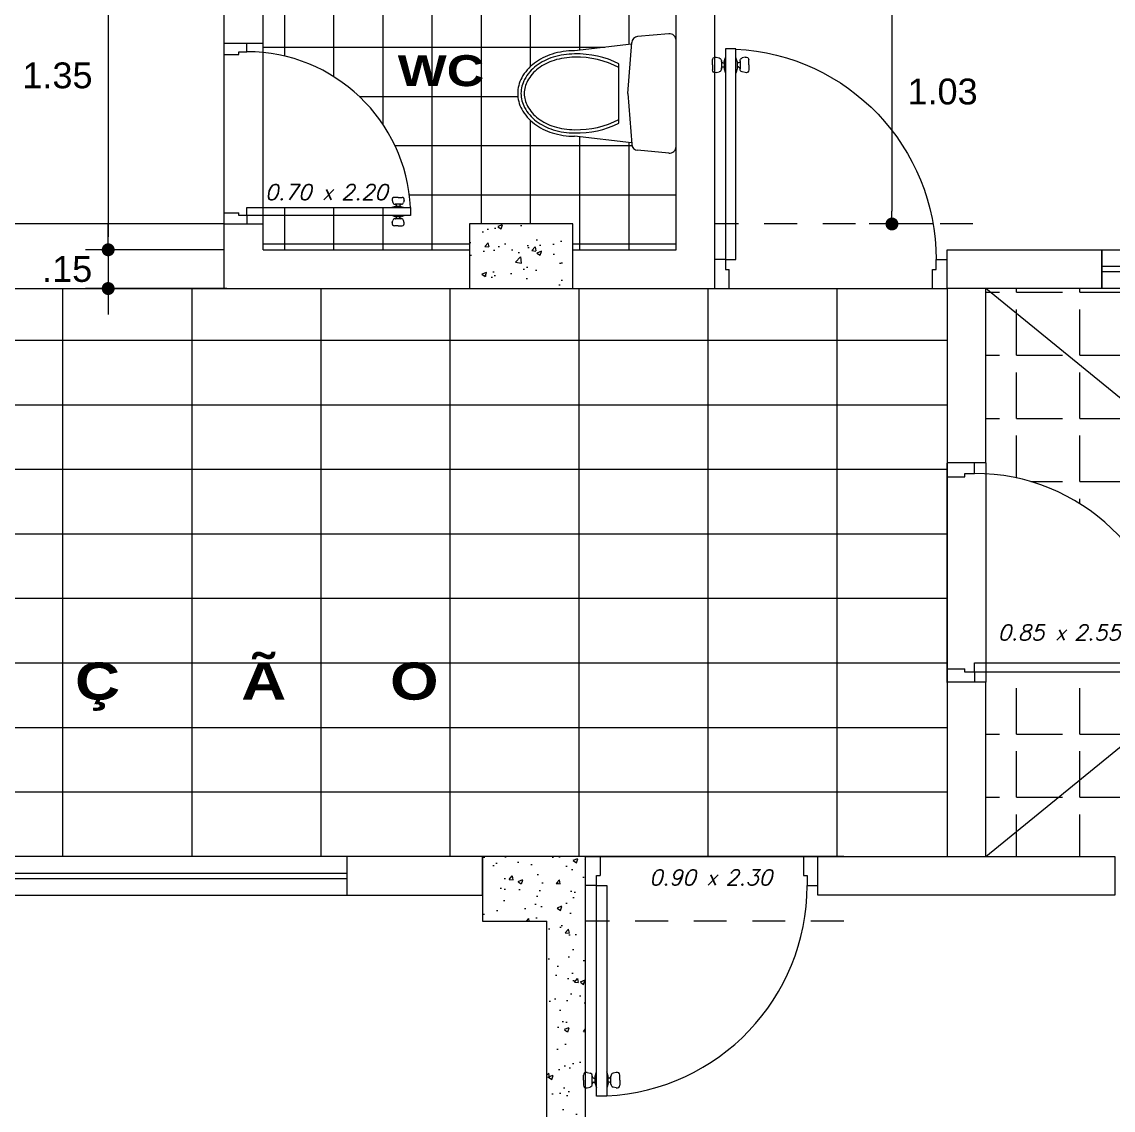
# Model space of a CAD drawing. Header units: millimetres. Extents: x 2178 to 2304, y 1220 to 1359.
# Drawn here: x 2216.41 to 2220.638, y 1287.039 to 1291.255 of the extents above; entities that cross this region are included whole.
import ezdxf
from ezdxf.enums import TextEntityAlignment as Align

# ---------------------------------------------------------------- set-up
doc = ezdxf.new("R2010")
doc.units = ezdxf.units.MM
doc.linetypes.add('HIDDEN', pattern=[9.524999999999999, 6.35, -3.175])
doc.layers.get('0').update_dxf_attribs({"lineweight": 0})
for name, color, linetype, lineweight in [('carpinteria', 12, 'Continuous', 5), ('Mobiliario', 52, 'Continuous', 5), ('PLUMA 7', 10, 'Continuous', 0), ('PROY', 13, 'HIDDEN', 13), ('TEXTO', 5, 'Continuous', 18), ('TEXTOS', 42, 'Continuous', 13)]:
    doc.layers.add(name, color=color, linetype=linetype, lineweight=lineweight)
doc.layers.add('pisos....', color=7, linetype='Continuous', lineweight=5, true_color=0x7c7f7e)
doc.styles.add('ARIAL', font='arial.ttf')
doc.styles.add('ARIAL-N', font='arialbd.ttf')
doc.styles.add('SIMPLEX', font='simplex.shx', dxfattribs={"width": 1.2, "oblique": 15})
doc.dimstyles.new('RPM 50', dxfattribs={"dimtxt": 0.1, "dimasz": 0.05, "dimexe": 0.08849999999999973, "dimexo": 0.1535, "dimgap": 0.07099999999999997, "dimtad": 2, "dimtih": 1, "dimtoh": 1, "dimzin": 4, "dimdsep": 46, "dimtxsty": 'ARIAL', "dimblk": 'DOT', "dimcen": 0.4, "dimdle": 0.25, "dimclrd": 8, "dimclre": 8, "dimclrt": 9, "dimadec": 0, "dimazin": 0, "dimtfac": 1, "dimtix": 1, "dimtmove": 0, "dimatfit": 3, "dimldrblk": 'DOT', "dimfxl": 0.5, "dimfxlon": 1, "dimlwd": 0, "dimlwe": 0, "dimarcsym": 0})
pattern_1 = [(49.99999999999999, (1020.136031399712, -473.2546719146419), (0.182184668996004, -0.01593908553890309), [0.01905, -0.20955]), (355, (1020.136031399712, -473.2546719146419), (-0.03524342142496934, 0.1910568452390352), [0.01524, -0.16764058417]), (100.4514447, (1020.151213406712, -473.256000168142), (0.1469412470903533, 0.1751177519121951), [0.01619000879999999, -0.1780902445999999]), (46.18420000000001, (1020.136031399712, -473.2038719146419), (0.2710790408921299, -0.04204232793272715), [0.028575, -0.314325]), (96.63555760999992, (1020.158621299712, -473.207375414642), (0.237404134051503, 0.2474261245977215), [0.02428502314, -0.26713560816]), (351.1841511700001, (1020.136031399712, -473.2038719146419), (0.237404134064977, 0.2474261245855326), [0.02285996707, -0.25145973192]), (21, (1020.161431399712, -473.2165719146419), (0.1516143912691325, -0.1022651981870876), [0.01905, -0.20955]), (326.0000000000001, (1020.161431399712, -473.2165719146419), (0.06180202834764707, 0.1841879661223193), [0.01524, -0.16764]), (71.45144499999999, (1020.174065932312, -473.2250940145418), (0.2134164192787162, 0.08192276888590524), [0.0161900088, -0.1780899376]), (37.50000000000001, (1020.136031399712, -473.2546719146419), (0.003088603250591816, 0.0845550388731531), [0, -0.165608, 0, -0.17018, 0, -0.168275]), (7.499999999999999, (1020.136031399712, -473.2546719146419), (0.06681966251030574, 0.1001805748181195), [0, -0.09702799999999999, 0, -0.161798, 0, -0.06413500000000001]), (327.5, (1020.079389399712, -473.2546719146419), (0.1355905951668714, -0.005728743992673458), [0, -0.0635, 0, -0.19812, 0, -0.26289]), (317.5, (1020.053989399712, -473.2546719146419), (0.148129181386018, 0.02542649103333302), [0, -0.08255, 0, -0.131572, 0, -0.18669])]
pattern_2 = [(0, (1020.136031399712, -446.543280046797), (0, 0.244475), [0.1778, -0.06667500000000001]), (90, (1020.136031399712, -446.543280046797), (-0.244475, 1.496928191753629e-17), [0.1778, -0.06667500000000001])]

# ---------------------------------------------------------------- blocks, each defined once
blk = doc.blocks.new('puerta de 0.80')
for p, q in [((0, 0.7578726278069325), (0, 0.8078726278070008)), ((0, 0.05787262780700075), (0, 0.8078726278070008)), ((0.1000000000000227, 0.770372627806978), (0.1000000000000227, 0.8078726278070008)), ((0, 0.7578726278069325), (0.06500000000005457, 0.7578726278069325)), ((0.06500000000005457, 0.7578726278069325), (0.06500000000005457, 0.770372627806978)), ((0.06500000000005457, 0.770372627806978), (0.1000000000000227, 0.770372627806978)), ((0.743372223558481, 0.1131570363396577), (0.7462233707656196, 0.1025164101029077)), ((0.7699992280930701, 0.1257452267906274), (0.753031481821381, 0.1257452267906274)), ((0.7699992280930701, 0.1257452267906274), (0.7869669743646455, 0.1257452267906274)), ((0.7966262326275455, 0.1131570363396577), (0.7937750854204069, 0.1025164101029077)), ((0.1000000000000227, 0.08037262780703713), (0.8250000000000455, 0.08037262780703713)), ((0.1000000000000227, 0.04537262780695528), (0.1000000000000227, 0.08037262780703713)), ((0.7820575276252839, 0.09510460055400927), (0.7558826290285197, 0.09510460055400927)), ((0.7558826290285197, 0.09510460055400927), (0.7579409285608563, 0.09510460055400927)), ((0.7820575276252839, 0.08545825626470105), (0.7558826290285197, 0.08545825626470105)), ((0.762940928560738, 0.09010460055401381), (0.762940928560738, 0.08545825626470105)), ((0.7770575276252885, 0.09010460055401381), (0.7770575276252885, 0.08545825626470105)), ((0.7841158271576205, 0.09510460055400927), (0.7820575276252839, 0.09510460055400927)), ((0.8250000000000455, 0.08037262780703713), (0.8250000000000455, 0.04537262780695528)), ((0, 0.007872627806932542), (0, 0.05787262780700075)), ((0, 0.05787262780700075), (0.06500000000005457, 0.05787262780700075)), ((0.06500000000005457, 0.04537262780695528), (0.06500000000005457, 0.05787262780700075)), ((0.1000000000000227, 0.04537262780695528), (0.06500000000005457, 0.04537262780695528)), ((0.8250000000000455, 0.04537262780695528), (0.1000000000000227, 0.04537262780695528)), ((0.1000000000000227, 0.04537262780695528), (0.1000000000000227, 0.007872627806932542)), ((0.7820575276252839, 0.04028699934929136), (0.7558826290285197, 0.04028699934929136)), ((0.762940928560738, 0.0356406550599786), (0.762940928560738, 0.04028699934929136)), ((0.8250000000000455, 0.04537262780695528), (0.7720000000000482, 0.04537262780695528)), ((0.7770575276252885, 0.0356406550599786), (0.7770575276252885, 0.04028699934929136)), ((0.743372223558481, 0.01258821927433473), (0.7462233707656196, 0.02322884551108473)), ((0.7699992280930701, 2.882325134123676e-08), (0.753031481821381, 2.882325134123676e-08)), ((0.7820575276252839, 0.03064065505998315), (0.7558826290285197, 0.03064065505998315)), ((0.7558826290285197, 0.03064065505998315), (0.7579409285608563, 0.03064065505998315)), ((0.7699992280930701, 2.882325134123676e-08), (0.7869669743646455, 2.882325134123676e-08)), ((0.7841158271576205, 0.03064065505998315), (0.7820575276252839, 0.03064065505998315)), ((0.7966262326275455, 0.01258821927433473), (0.7937750854204069, 0.02322884551108473))]:
    blk.add_line(p, q)
at = {"linetype": 'Continuous', "lineweight": 0}
for p, q in [((0.7558826290285197, 0.08545825626470105), (0.7419099796773025, 0.08037262780692345)), ((0.7820575276252839, 0.08545825626470105), (0.796030176976501, 0.08037262780692345)), ((0.7558826290285197, 0.04028699934929136), (0.7419099796773025, 0.04537262780695528)), ((0.7820575276252839, 0.04028699934929136), (0.796030176976501, 0.04537262780695528))]:
    blk.add_line(p, q, dxfattribs=at)
for centre, radius, start, end in [((0.1000000000000227, 0.04537262780695528), 0.725, 2.767078666097358, 90), ((0.753031481821381, 0.1157452267906365), 0.01, 90, 195.0000000000087), ((0.7869669743646455, 0.1157452267906365), 0.01, 344.9999999999912, 90), ((0.7558826290285197, 0.1051046005540002), 0.01, 195.0000000001698, 270), ((0.7579409285607426, 0.09010460055401381), 0.005, 0, 90), ((0.7820575276252839, 0.09010460055401381), 0.005, 90, 180), ((0.7841158271575068, 0.1051046005540002), 0.01, 270, 344.9999999998302), ((0.753031481821381, 0.01000002882324225), 0.01, 164.9999999999913, 270), ((0.7558826290285197, 0.02064065505999224), 0.01, 90, 164.9999999998302), ((0.7579409285607426, 0.0356406550599786), 0.005, 270, 0), ((0.7820575276252839, 0.0356406550599786), 0.005, 180, 270), ((0.7841158271575068, 0.02064065505999224), 0.01, 15.00000000016984, 90), ((0.7869669743646455, 0.01000002882324225), 0.01, 270, 15.00000000000872)]:
    blk.add_arc(centre, radius, start, end)
blk = doc.blocks.new('A$C17BD6781')
at = {"layer": 'Mobiliario', "linetype": 'Continuous'}
for p, q in [((0.0470258381902795, 0.2024778968581415), (0.07702583819028064, 0.4624778968581325)), ((0.4970258381902681, 0.2024778968581415), (0.467025838190267, 0.4624778968581325)), ((0.1371245447934086, 0.2600000207519599), (0.406927131587139, 0.2600000207519599)), ((0.2720258381902738, 0.2200000207519395), (0.04046188830088226, 0.2019667219995256)), ((0.2720258381902738, 0.2200000207519395), (0.5035897880796654, 0.2019667219995256)), ((2.658856601556181e-08, 0.03271609313324575), (0.01291432294007677, 0.1747733529997788)), ((0.5440516497919816, 0.03271609313324575), (0.5311373534404709, 0.1747733529997788)), ((0.0298768227825974, 2.075196903206233e-08), (0.5141748535979502, 2.075196903206233e-08))]:
    blk.add_line(p, q, dxfattribs=at)
for points in [[(0.467025838190267, 0.4624778968581325, 0.07568148098942781), (0.4514763274974598, 0.564619449634364, 0.08594715031423093), (0.409911660521658, 0.6457161817953931, 0.1060218382171382), (0.3436150782673906, 0.7032144903049868, 0.1264657149685374), (0.2720258381902738, 0.7216159645624032, 0.1264657149685252), (0.2004365981131571, 0.7032144903049868, 0.1060218382171112), (0.1341400158588897, 0.6457161817953931, 0.08594715031425326), (0.09257534888308783, 0.564619449634364, 0.07568148098944026), (0.07702583819028064, 0.4624778968581325, 0.07568148098943636)], [(0.4520258381902806, 0.4624778968581325, 0.0756814809893859), (0.4371558434836231, 0.5601558482174767, 0.08594715031428633), (0.3979260275471859, 0.6366970575473658, 0.1060218382171535), (0.3363817185640983, 0.6900737708649274, 0.1264657149685132), (0.2720258381902738, 0.7066159645624168, 0.1264657149686313), (0.2076699578163925, 0.6900737708648705, 0.1060218382170392), (0.1461256488333618, 0.6366970575473658, 0.08594715031415015), (0.1068958328969813, 0.5601558482175903, 0.07568148098951734), (0.092025838190267, 0.4624778968581325, 0.07568148098951734)], [(0.4370258381902659, 0.4624778968581325, 0.07568148098938046), (0.422835359469758, 0.5556922468005894, 0.08594715031429338), (0.3859403945727138, 0.6276779332993385, 0.1060218382171472), (0.3291483588608344, 0.6769330514248111, 0.1264657149685263), (0.2720258381902738, 0.6916159645624305, 0.1264657149686292), (0.2149033175196564, 0.6769330514248111, 0.1060218382170225), (0.1581112818078338, 0.6276779332993385, 0.08594715031417827), (0.1212163169108464, 0.5556922468007031, 0.07568148098950629), (0.1070258381902818, 0.4624778968581325, 0.07568148098950629)]]:
    blk.add_lwpolyline(points, format="xyb", dxfattribs=at)
for centre, radius, start, end in [((0.5137349313203856, 0.4501454030077241), 0.4218893808016409, 178.3249151335759, 206.7885795011672), ((0.5137349313203856, 0.4501454030077241), 0.4068893808016409, 178.3249151335759, 207.8601275501853), ((0.03031674506016202, 0.4501454030077241), 0.4068893808016409, 332.1398724498131, 1.675084866424104), ((0.03031674506016202, 0.4501454030077241), 0.4218893808016409, 333.2114204988328, 1.675084866424104), ((0.04279111913410816, 0.1720572806184748), 0.03, 94.45298473469602, 174.8055710922652), ((0.5012605572464395, 0.1720572806184748), 0.03, 5.194428907734862, 85.54701526530398), ((0.0298768227825974, 0.03000002075194175), 0.03, 174.8055710922652, 270), ((0.5141748535979502, 0.03000002075194175), 0.03, 270, 5.194428907734862)]:
    blk.add_arc(centre, radius, start, end, dxfattribs=at)
blk = doc.blocks.new('P')
at = {"style": 'SIMPLEX', "oblique": 15}
blk.add_text('x', height=0.06, dxfattribs=at).set_placement((-0.01697368369676155, 0.0255492955629677))
blk.add_attdef('L', text='', height=0.06, dxfattribs=at).set_placement((-0.057659880294743, 0.02554929556297481), align=Align.RIGHT)
blk.add_attdef('H', (0.05806964743619147, 0.02554929556297481), '', height=0.06, dxfattribs=at)
blk = doc.blocks.new('_DOT')
at = {"color": 0, "linetype": 'ByBlock'}
blk.add_line((-0.5, 0), (-1, 0), dxfattribs=at)
at = {"color": 0, "linetype": 'ByBlock', "const_width": 0.5}
blk.add_lwpolyline([(-0.25, 0, 1), (0.25, 0, 1)], format="xyb", close=True, dxfattribs=at)
blk = doc.blocks.new('*D1298')
at = {"color": 8, "lineweight": 0, "transparency": 16777216}
for p, q in [((2219.280848867476, 1291.496513211599), (2219.869348867476, 1291.496513211599)), ((2219.780848867476, 1291.446513211599), (2219.780848867476, 1290.521513211599)), ((2219.940748934218, 1290.471513211599), (2219.692348867477, 1290.471513211599))]:
    blk.add_line(p, q, dxfattribs=at)
at = {"layer": 'Defpoints', "color": 0, "transparency": 16777216}
for p in [(2218.944248934217, 1291.496513211599), (2219.780848867476, 1290.471513211599), (2220.094248934218, 1290.471513211599)]:
    blk.add_point(p, dxfattribs=at)
at = {"color": 8, "lineweight": 0, "transparency": 16777216, "xscale": 0.05, "yscale": 0.05, "zscale": 0.05}
for p, rotation in [((2219.780848867476, 1291.496513211599), 90), ((2219.780848867476, 1290.471513211599), 270)]:
    blk.add_blockref('_DOT', p, dxfattribs=dict(at, rotation=rotation))
at = {"color": 9, "transparency": 16777216, "insert": (2219.977019399536, 1290.984013211598), "char_height": 0.1, "attachment_point": 5, "style": 'ARIAL'}
blk.add_mtext('1.03', dxfattribs=at)
blk = doc.blocks.new('*D1302')
at = {"color": 8, "lineweight": 0, "transparency": 16777216}
for p, q in [((2217.24437799866, 1291.721513211599), (2216.65587799866, 1291.721513211599)), ((2216.74437799866, 1291.671513211599), (2216.74437799866, 1290.421513211599)), ((2217.190748934218, 1290.371513211599), (2216.65587799866, 1290.371513211599))]:
    blk.add_line(p, q, dxfattribs=at)
at = {"layer": 'Defpoints', "color": 0, "transparency": 16777216}
for p in [(2217.444248934217, 1291.721513211599), (2216.74437799866, 1290.371513211599), (2217.344248934218, 1290.371513211599)]:
    blk.add_point(p, dxfattribs=at)
at = {"color": 8, "lineweight": 0, "transparency": 16777216, "xscale": 0.05, "yscale": 0.05, "zscale": 0.05}
for p, rotation in [((2216.74437799866, 1291.721513211599), 90), ((2216.74437799866, 1290.371513211599), 270)]:
    blk.add_blockref('_DOT', p, dxfattribs=dict(at, rotation=rotation))
at = {"color": 9, "transparency": 16777216, "insert": (2216.547832296068, 1291.046513211598), "char_height": 0.1, "attachment_point": 5, "style": 'ARIAL'}
blk.add_mtext('1.35', dxfattribs=at)
blk = doc.blocks.new('*D1303')
at = {"color": 8, "lineweight": 0, "transparency": 16777216}
for p, q in [((2216.74437799866, 1290.421513211599), (2216.74437799866, 1290.471513211599)), ((2217.190748934218, 1290.371513211599), (2216.65587799866, 1290.371513211599)), ((2216.74437799866, 1290.371513211599), (2216.74437799866, 1290.221513211599)), ((2217.203934796759, 1290.221513211599), (2216.65587799866, 1290.221513211599)), ((2216.74437799866, 1290.171513211599), (2216.74437799866, 1290.121513211599))]:
    blk.add_line(p, q, dxfattribs=at)
at = {"layer": 'Defpoints', "color": 0, "transparency": 16777216}
for p in [(2217.344248934218, 1290.371513211599), (2216.74437799866, 1290.221513211599), (2217.357434796759, 1290.221513211599)]:
    blk.add_point(p, dxfattribs=at)
at = {"color": 8, "lineweight": 0, "transparency": 16777216, "xscale": 0.05, "yscale": 0.05, "zscale": 0.05}
for p, rotation in [((2216.74437799866, 1290.371513211599), 270), ((2216.74437799866, 1290.221513211599), 90)]:
    blk.add_blockref('_DOT', p, dxfattribs=dict(at, rotation=rotation))
at = {"color": 9, "transparency": 16777216, "insert": (2216.585417562098, 1290.296513211598), "char_height": 0.1, "attachment_point": 5, "style": 'ARIAL'}
blk.add_mtext('.15', dxfattribs=at)

msp = doc.modelspace()

# ---------------------------------------------------------------- hatches: boundary and pattern name
h = msp.add_hatch()
h.set_pattern_fill('AR-CONC', color=256, scale=0.001)
h.set_pattern_definition(pattern_1)
h.paths.add_polyline_path([(2218.144248934216, 1290.221513211598), (2218.544248934217, 1290.221513211598), (2218.544248934217, 1290.471513211598), (2218.144248934216, 1290.471513211598)])
h = msp.add_hatch()
h.set_pattern_fill('AR-CONC', color=256, scale=0.001)
h.set_pattern_definition(pattern_1)
h.paths.add_polyline_path([(2218.594248934216, 1288.021513211598), (2218.194248934215, 1288.021513211598), (2218.194248934215, 1287.771513211598), (2218.444248934215, 1287.771513211598), (2218.444248934215, 1284.708457656043), (2218.144248934216, 1284.708457656043), (2218.144248934216, 1284.480957656043), (2218.594248934216, 1284.455957656043), (2218.594248934216, 1284.708457656043)])
at = {"layer": 'pisos....'}
h = msp.add_hatch(dxfattribs=at)
h.set_pattern_fill('NET', color=256, scale=0.06)
h.set_pattern_definition([(0, (1020.136031399712, -473.2546719146419), (0, 0.1905), []), (90, (1020.136031399712, -473.2546719146419), (-0.1905, 1.166437552015814e-17), [])])
edge = h.paths.add_edge_path()
edge.add_line((2218.944248934216, 1291.496513211598), (2218.544248934217, 1291.496513211598))
edge.add_line((2218.544248934217, 1291.496513211598), (2218.244248934217, 1291.496513211598))
edge.add_line((2218.244248934217, 1291.496513211598), (2218.144248934217, 1291.496513211598))
edge.add_line((2218.144248934217, 1291.496513211598), (2218.144248934217, 1291.721513211598))
edge.add_line((2218.144248934217, 1291.721513211598), (2218.021623840247, 1291.721513211598))
edge.add_line((2218.021623840247, 1291.721513211598), (2218.021623840247, 1291.515217130944))
edge.add_ellipse((2217.858596667664, 1291.515331393374), major_axis=(-2.502032902658902e-13, 0.1704436393843569), ratio=0.9565217391305934, start_angle=208.4745602166174, end_angle=269.99999999991957, ccw=False)
edge.add_ellipse((2217.751629709757, 1291.721513211598), major_axis=(2.081165902565789e-16, 0.4050000037482276), ratio=0.9565217391312869, start_angle=151.5254391921269, end_angle=208.4745608078732, ccw=False)
edge.add_ellipse((2217.644662751851, 1291.515331393374), major_axis=(2.499907131296124e-13, 0.170443639384357), ratio=0.956521739130593, start_angle=90.00000000008038, end_angle=151.5254397833824, ccw=False)
edge.add_line((2217.481635579267, 1291.515217130944), (2217.481635579267, 1291.721513211598))
edge.add_line((2217.481635579267, 1291.721513211598), (2217.444248934216, 1291.721513211598))
edge.add_line((2217.444248934216, 1291.721513211598), (2217.344248934216, 1291.721513211598))
edge.add_line((2217.344248934217, 1291.721513211598), (2217.344248934217, 1291.171513211598))
edge.add_line((2217.344248934217, 1291.171513211598), (2217.344248934217, 1291.135614386156))
edge.add_arc((2217.281748934217, 1290.504325711599), 0.6343750000001274, 2.76707866610559, 84.34592333882102, ccw=False)
edge.add_line((2217.915384278875, 1290.534950711599), (2217.344248934216, 1290.534950711599))
edge.add_line((2217.344248934217, 1290.534950711599), (2217.344248934217, 1290.471513211598))
edge.add_line((2217.344248934217, 1290.471513211598), (2217.344248934217, 1290.371513211598))
edge.add_line((2217.344248934217, 1290.371513211598), (2218.144248934217, 1290.371513211598))
edge.add_line((2218.144248934216, 1290.371513211598), (2218.144248934216, 1290.471513211598))
edge.add_line((2218.144248934216, 1290.471513211598), (2218.544248934216, 1290.471513211598))
edge.add_line((2218.544248934217, 1290.471513211598), (2218.544248934217, 1290.371513211599))
edge.add_line((2218.544248934217, 1290.371513211599), (2218.944248934217, 1290.371513211599))
edge.add_line((2218.944248934216, 1290.371513211599), (2218.944248934216, 1290.771268707624))
edge.add_arc((2218.918748934217, 1290.771268707624), 0.02549999999999674, -95.19442890754982, 0, ccw=False)
edge.add_line((2218.916440272693, 1290.745873430859), (2218.795691601807, 1290.756850582758))
edge.add_arc((2218.79800026333, 1290.782245859523), 0.02550000000009441, 184.4529847348701, 264.80557109245024, ccw=False)
edge.add_line((2218.772577238156, 1290.780266013315), (2218.772142739526, 1290.785845370721))
edge.add_line((2218.772142739526, 1290.785845370721), (2218.551142739526, 1290.811345370721))
edge.add_arc((2218.551142739526, 1291.10310636734), 0.2917609966196871, 252.68808428414792, 270, ccw=False)
edge.add_arc((2218.531863726492, 1291.041253891687), 0.2269735820387949, 233.0387361214157, 252.6880842841864, ccw=False)
edge.add_arc((2218.502338286525, 1291.002017145732), 0.177868858861434, 208.830754681469, 233.0387361213607, ccw=False)
edge.add_arc((2218.457063328993, 1290.977095370721), 0.1261879470156083, 180.0000000001032, 208.8307546814521, ccw=False)
edge.add_arc((2218.457063328994, 1290.97709537072), 0.1261879470160389, 151.1692453179555, 179.9999999998968, ccw=False)
edge.add_arc((2218.502338286525, 1290.952173595709), 0.1778688588609802, 126.96126387970901, 151.1692453179983, ccw=False)
edge.add_arc((2218.531863726492, 1290.912936849755), 0.2269735820391569, 107.3119157153069, 126.96126387969781, ccw=False)
edge.add_arc((2218.551142739526, 1290.851084374101), 0.2917609966197344, 90, 107.31191571531679, ccw=False)
edge.add_line((2218.551142739526, 1291.142845370721), (2218.772142739526, 1291.168345370721))
edge.add_line((2218.772142739526, 1291.168345370721), (2218.772577238156, 1291.173924728127))
edge.add_arc((2218.79800026333, 1291.171944881919), 0.0255000000000944, 95.19442890754982, 175.5470152651299, ccw=False)
edge.add_line((2218.795691601806, 1291.197340158684), (2218.916440272693, 1291.208317310582))
edge.add_arc((2218.918748934217, 1291.182922033817), 0.02549999999999673, 0, 95.19442890754982, ccw=False)
edge.add_line((2218.944248934216, 1291.182922033817), (2218.944248934216, 1291.496513211598))
h.paths.add_polyline_path([(2217.874174270889, 1290.499875786698), (2217.874174270889, 1290.495810235445, 0.4646489554522698), (2217.879160755027, 1290.491354002557, -0.3779349762624746), (2217.888802133959, 1290.48494990209), (2217.891296887766, 1290.475639354132, -0.4931454260358746), (2217.882845036786, 1290.464624687488), (2217.867998258798, 1290.464624687488), (2217.85315148081, 1290.464624687488, -0.4931454260358837), (2217.84469962983, 1290.475639354132), (2217.847194383637, 1290.48494990209, -0.3394542588609682), (2217.855646234617, 1290.491435235445), (2217.857447246707, 1290.491435235445, 0.4142135623730802), (2217.861822246708, 1290.495810235445), (2217.861822246708, 1290.499875786698)], flags=16)
h = msp.add_hatch(dxfattribs=at)
h.set_pattern_fill('ANGLE', color=256, scale=0.035)
h.set_pattern_definition(pattern_2)
h.paths.add_polyline_path([(2222.844248934217, 1290.221513211598), (2221.494248934217, 1289.121513211598), (2222.844248934217, 1288.021513211598)])
h.paths.add_polyline_path([(2221.494248934217, 1289.121513211598), (2220.144248934217, 1288.021513211598), (2220.644248934216, 1288.021513211598), (2222.594248934216, 1288.021513211598), (2222.844248934217, 1288.021513211598)])
h = msp.add_hatch(dxfattribs=at)
h.set_pattern_fill('ANGLE', color=256, scale=0.035)
h.set_pattern_definition(pattern_2)
h.paths.add_polyline_path([(2222.844248934217, 1290.221513211598), (2222.544248934217, 1290.221513211598), (2220.594248934217, 1290.221513211598), (2220.144248934216, 1290.221513211598), (2221.494248934217, 1289.121513211598)])
h.paths.add_polyline_path([(2220.144248934217, 1290.221513211598), (2220.144248934217, 1289.546513211598), (2220.144248934217, 1289.503949946863, -0.3837491355155967), (2220.869913281302, 1288.772068343884), (2220.870811434217, 1288.772068343884), (2220.870811434217, 1288.734880843884), (2220.840030997255, 1288.734880843884), (2220.825185057319, 1288.729477363648), (2220.819872557319, 1288.729477363648), (2220.819872557319, 1288.724540622841, 0.4646489554708486), (2220.825927573772, 1288.719129482905, -0.377934976265839), (2220.837634962476, 1288.711353075195), (2220.840664306384, 1288.700047409818, -0.4931454260358287), (2220.830401344479, 1288.686672457464), (2220.812373114066, 1288.686672457464), (2220.794344883652, 1288.686672457464, -0.4931454260342708), (2220.784081921748, 1288.700047409818), (2220.787111265656, 1288.711353075195, -0.3394542588621187), (2220.79737422756, 1288.71922812284), (2220.799561170813, 1288.719228122841, 0.414213562370708), (2220.804873670812, 1288.724540622841), (2220.804873670813, 1288.729477363648), (2220.79737422756, 1288.729477363648), (2220.144248934217, 1288.734541612084), (2220.144248934217, 1288.696513211598), (2220.144248934217, 1288.021513211598), (2221.494248934217, 1289.121513211598)])

# ---------------------------------------------------------------- linework, layer by layer
for points in [[(2217.194248934216, 1290.471513211598), (2217.194248934216, 1291.171513211598)], [(2217.344248934217, 1290.471513211598), (2217.344248934217, 1291.171513211598)], [(2219.994248934217, 1290.221513211598), (2219.994248934217, 1290.371513211599)], [(2220.594248934217, 1290.221513211598), (2220.594248934217, 1290.371513211599)], [(2222.544248934217, 1290.306513211598), (2220.594248934217, 1290.306513211598)], [(2222.544248934217, 1290.286513211598), (2220.594248934217, 1290.286513211598)], [(2219.994248934217, 1290.221513211598), (2219.994248934217, 1289.546513211598)], [(2220.144248934217, 1289.546513211598), (2220.144248934217, 1290.221513211598)], [(2219.994248934217, 1289.546513211598), (2219.994248934217, 1288.696513211598)], [(2220.144248934217, 1289.546513211598), (2219.994248934217, 1289.546513211598)], [(2220.144248934217, 1289.546513211598), (2220.144248934217, 1288.696513211598)], [(2219.994248934217, 1288.696513211598), (2219.994248934217, 1288.021513211598)], [(2220.144248934217, 1288.696513211598), (2219.994248934217, 1288.696513211598)], [(2220.144248934217, 1288.021513211598), (2220.144248934217, 1288.696513211598)], [(2217.669248934216, 1288.021513211598), (2215.069248934215, 1288.021513211588)], [(2219.594248934216, 1288.021513211598), (2218.594248934216, 1288.021513211598)], [(2215.069248934216, 1287.956513211598), (2217.669248934216, 1287.956513211598)], [(2215.069248934216, 1287.936513211598), (2217.669248934216, 1287.936513211598)], [(2215.069248934216, 1287.871513211598), (2217.669248934216, 1287.871513211598)]]:
    msp.add_lwpolyline(points)
for points in [[(2214.794248934216, 1290.221513211598), (2217.194248934216, 1290.221513211598), (2217.194248934216, 1290.471513211598), (2214.794248934216, 1290.471513211598)], [(2220.594248934217, 1290.371513211599), (2222.544248934217, 1290.371513211599), (2222.544248934217, 1290.221513211598), (2220.594248934217, 1290.221513211598)]]:
    msp.add_lwpolyline(points, close=True)
for points in [[(2216.569248934215, 1288.021513211668), (2216.569248934207, 1290.221513211609)], [(2217.069248934215, 1288.02151321167), (2217.069248934207, 1290.221513211611)], [(2217.569248934215, 1288.021513211671), (2217.569248934207, 1290.221513211613)], [(2218.069248934215, 1288.021513211673), (2218.069248934207, 1290.221513211615)], [(2218.569248934215, 1288.021513211675), (2218.569248934207, 1290.221513211616)], [(2219.069248934215, 1288.021513211677), (2219.069248934207, 1290.221513211618)], [(2219.569248934215, 1288.021513211679), (2219.569248934207, 1290.22151321162)], [(2220.144248934217, 1288.021513211598), (2222.844248934217, 1290.221513211598)], [(2222.844248934217, 1288.021513211598), (2220.144248934217, 1290.221513211598)], [(2213.319248934215, 1290.021513211598), (2219.994248934217, 1290.021513211598)], [(2213.319248934215, 1289.771513211598), (2219.994248934217, 1289.771513211598)], [(2213.319248934215, 1289.521513211598), (2219.994248934217, 1289.521513211598)], [(2213.319248934215, 1289.521513211598), (2219.994248934217, 1289.521513211598)], [(2213.319248934215, 1289.271513211598), (2219.994248934217, 1289.271513211598)], [(2213.319248934215, 1289.021513211598), (2219.994248934217, 1289.021513211598)], [(2213.319248934216, 1288.771513211598), (2219.994248934217, 1288.771513211598)], [(2213.319248934216, 1288.521513211598), (2219.994248934217, 1288.521513211598)], [(2213.319248934216, 1288.271513211598), (2219.994248934217, 1288.271513211598)]]:
    msp.add_lwpolyline(points, dxfattribs=at)
at = {"layer": 'PLUMA 7'}
for points in [[(2217.194248934216, 1291.171513211598), (2217.194248934216, 1293.471513211598)], [(2218.944248934216, 1290.371513211599), (2218.944248934216, 1292.521513211598)], [(2219.094248934217, 1290.221513211598), (2219.094248934216, 1292.521513211598)], [(2217.344248934217, 1291.171513211598), (2217.344248934217, 1291.721513211598)], [(2217.194248934216, 1291.171513211598), (2217.344248934217, 1291.171513211598)], [(2217.194248934216, 1290.221513211598), (2217.194248934216, 1290.471513211598)], [(2217.194248934216, 1290.471513211598), (2217.344248934217, 1290.471513211598)], [(2217.344248934217, 1290.371513211598), (2217.344248934217, 1290.471513211598)], [(2217.344248934217, 1290.371513211598), (2218.144248934216, 1290.371513211598)], [(2218.544248934217, 1290.371513211599), (2218.944248934216, 1290.371513211599)], [(2217.194248934216, 1290.221513211598), (2219.094248934217, 1290.221513211598)], [(2218.594248934216, 1287.771513211598), (2218.594248934216, 1288.021513211598), (2218.194248934215, 1288.021513211598), (2218.194248934215, 1287.771513211598), (2218.444248934215, 1287.771513211598)], [(2218.594248934216, 1284.708457656043), (2218.594248934216, 1288.021513211598)], [(2218.444248934215, 1284.708457656043), (2218.444248934215, 1287.771513211598)]]:
    msp.add_lwpolyline(points, dxfattribs=at)
for points in [[(2218.144248934216, 1290.221513211598), (2218.544248934217, 1290.221513211598), (2218.544248934217, 1290.471513211598), (2218.144248934216, 1290.471513211598)], [(2219.994248934217, 1290.371513211599), (2220.594248934217, 1290.371513211599), (2220.594248934217, 1290.221513211598), (2219.994248934217, 1290.221513211598)], [(2217.669248934216, 1287.871513211598), (2218.194248934215, 1287.871513211598), (2218.194248934215, 1288.021513211598), (2217.669248934216, 1288.021513211598)], [(2219.494248934216, 1288.021513211598), (2220.644248934216, 1288.021513211598), (2220.644248934216, 1287.871513211598), (2219.494248934216, 1287.871513211598)]]:
    msp.add_lwpolyline(points, close=True, dxfattribs=at)
at = {"layer": 'PROY', "ltscale": 0.02, "flags": 128}
for points in [[(2220.094248934217, 1290.471513211599), (2219.094248934217, 1290.471513211599)], [(2219.594248934216, 1287.771513211598), (2218.594248934216, 1287.771513211598)]]:
    msp.add_lwpolyline(points, dxfattribs=at)

# ---------------------------------------------------------------- block references
at = {"layer": 'carpinteria'}
for p, xscale, yscale, zscale in [((2217.194248934216, 1290.464624662267), 0.875, 0.875, 0.875), ((2219.994248934217, 1288.686672426839), 1.0625, 1.0625, 1.0625)]:
    msp.add_blockref('puerta de 0.80', p, dxfattribs=dict(at, xscale=xscale, yscale=yscale, zscale=zscale))
at = {"layer": 'carpinteria', "yscale": 1.125, "zscale": 1.125, "rotation": 270}
for p, xscale in [((2219.085392227934, 1290.221513211598), -1.125), ((2218.585392227933, 1288.021513211598), 1.125)]:
    msp.add_blockref('puerta de 0.80', p, dxfattribs=dict(at, xscale=xscale))
at = {"layer": 'Mobiliario', "xscale": 0.8500000000000227, "yscale": 0.8500000000000227, "zscale": 0.8500000000000227, "rotation": 90}
msp.add_blockref('A$C17BD6781', (2218.944248951856, 1290.745873408259), dxfattribs=at)
at = {"layer": 'TEXTOS'}
for p, values in [((2217.589329430545, 1290.539245994041), {'H': '2.20', 'L': '0.70'}), ((2220.428558553409, 1288.833336096334), {'H': '2.55', 'L': '0.85'}), ((2219.078310128636, 1287.88482077014), {'H': '2.30', 'L': '0.90'})]:
    msp.add_blockref('P', p, dxfattribs=at).add_auto_attribs(values)

# ---------------------------------------------------------------- texts
at = {"layer": 'TEXTO', "style": 'ARIAL-N', "width": 1.2}
for s, height, p in [('WC', 0.12, (2218.033653223742, 1291.005407898919)), ('C       I       R       C       U       L       A        Ç       Ã      O   ', 0.144, (2215.20118847329, 1288.628934727459))]:
    msp.add_text(s, height=height, dxfattribs=at).set_placement(p, align=Align.CENTER)

# ---------------------------------------------------------------- dimensions: what is measured, and where the dimension line sits
for base, p1, p2, picture, middle in [((2216.74437799866, 1290.371513211599), (2217.444248934216, 1291.721513211598), (2217.344248934217, 1290.371513211598), '*D1302', (2216.547832296068, 1291.046513211598)), ((2219.780848867476, 1290.471513211599), (2218.944248934216, 1291.496513211598), (2220.094248934217, 1290.471513211599), '*D1298', (2219.977019399536, 1290.984013211598)), ((2216.74437799866, 1290.221513211599), (2217.344248934217, 1290.371513211598), (2217.357434796758, 1290.221513211598), '*D1303', (2216.585417562098, 1290.296513211598))]:
    dim = msp.add_linear_dim(base=base, p1=p1, p2=p2, angle=90, dimstyle='RPM 50', override={"dimtmove": 1})
    dim.commit()
    dim.dimension.update_dxf_attribs({"geometry": picture, "text_midpoint": middle})

doc.saveas('drawing.dxf')
